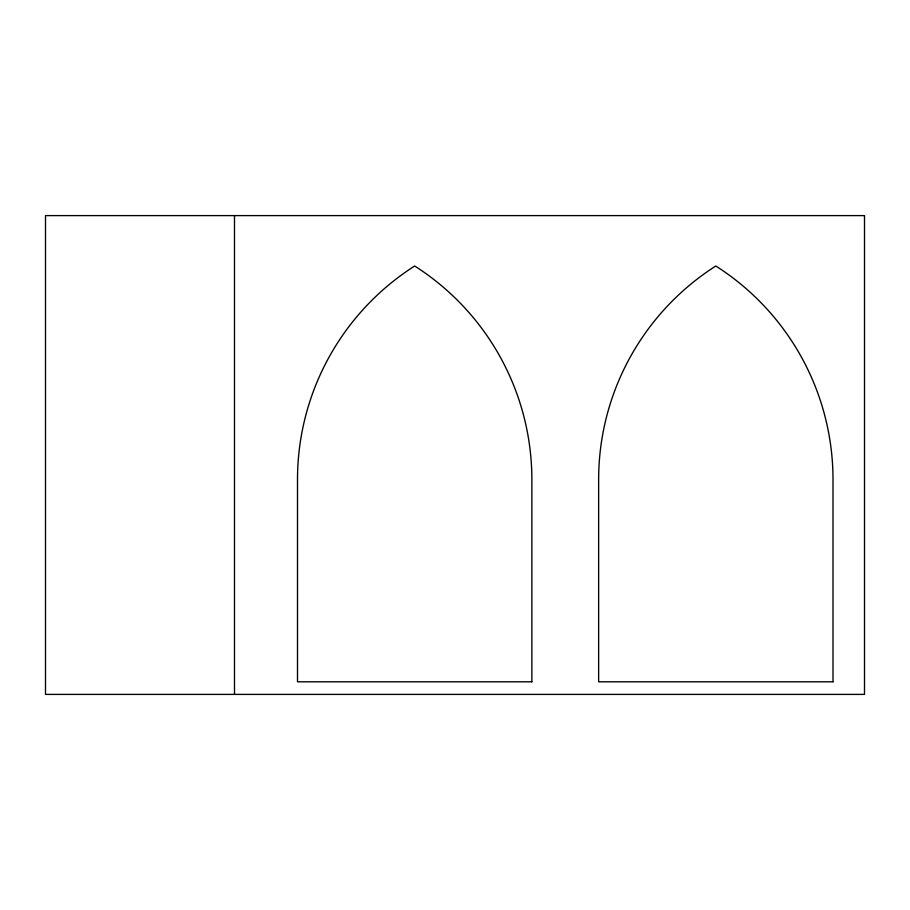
<?xml version="1.0" encoding="UTF-8"?>
<svg xmlns="http://www.w3.org/2000/svg" width="910" height="910" viewBox="0 0 910 910"><rect width="100%" height="100%" fill="white"/><g stroke="black" fill="none" stroke-linecap="round" stroke-linejoin="round"><path stroke-width="1.36" d="M234.496 215.602L234.496 694.398M864.5 215.602L45.5 215.602L45.5 694.398L864.5 694.398L864.5 215.602M531.861 681.795L297.502 681.795L297.502 479.57A253.207 253.207 0 0 1 414.676 266.004A253.207 253.207 0 0 1 531.861 479.57L531.861 681.795M833.003 681.795L598.643 681.795L598.643 479.57A253.207 253.207 0 0 1 715.817 266.004A253.207 253.207 0 0 1 833.003 479.57L833.003 681.795"/></g></svg>
